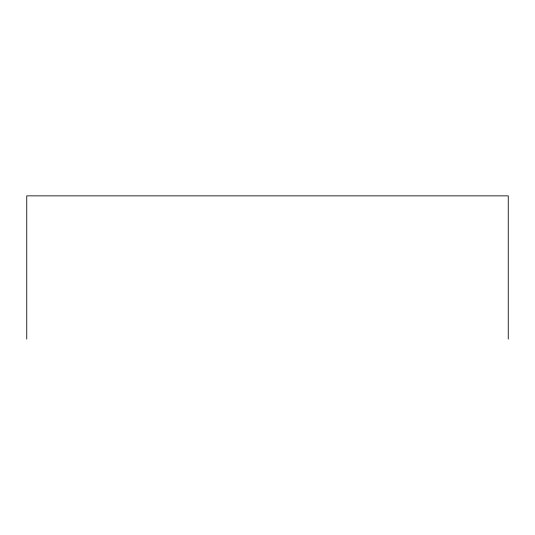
<?xml version="1.0" encoding="UTF-8"?>
<svg xmlns="http://www.w3.org/2000/svg" width="535" height="535" viewBox="0 0 535 535"><rect width="100%" height="100%" fill="white"/><g stroke="black" fill="none" stroke-linecap="round" stroke-linejoin="round"><path stroke-width="0.8" d="M508.25 339.136L508.25 195.863L26.75 195.863L26.75 339.136"/></g></svg>
